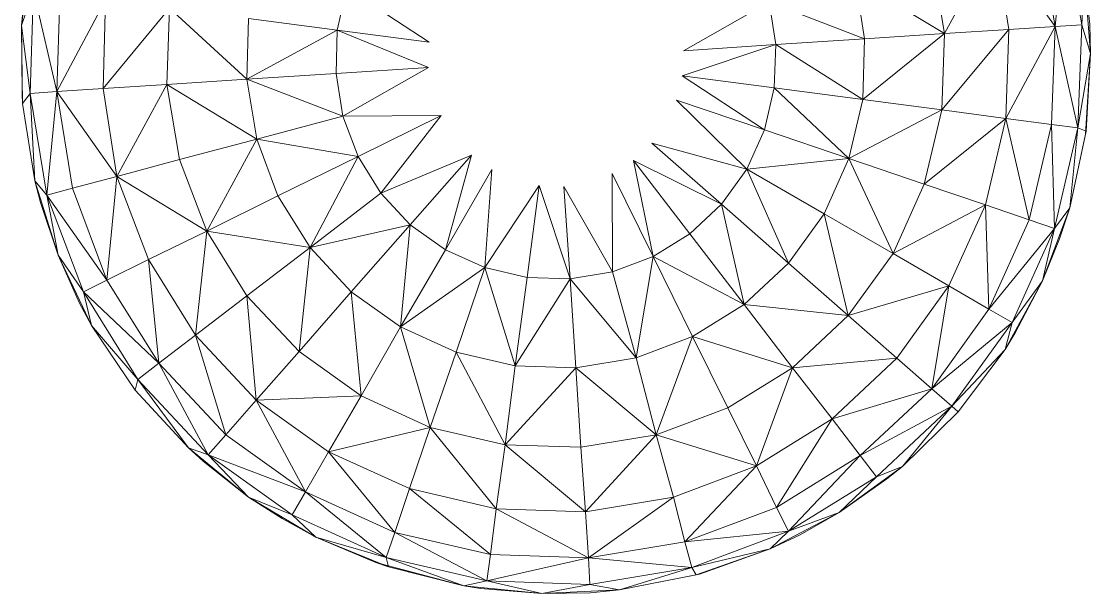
# Model space of a CAD drawing. Header units: millimetres. Extents: x -8546 to 211781, y -3000 to 31870.
# Drawn here: x -4434.66 to -4417.77, y 2495.58 to 2504.63 of the extents above; entities that cross this region are included whole.
import ezdxf

# ---------------------------------------------------------------- set-up
doc = ezdxf.new("R2010")
doc.units = ezdxf.units.MM
doc.layers.add('G-IMPT', color=8, linetype='Continuous', lineweight=9)
doc.layers.add('I-FURN', color=30, linetype='Continuous', lineweight=9)

# ---------------------------------------------------------------- blocks, each defined once
blk = doc.blocks.new('Artificial banana plant 1500mm - Family 4__C1-728657-Begane grond')
at = {"layer": 'G-IMPT'}
for p, q in [((-5.568, -152.326), (-5.828, -150.798)), ((-5.568, -152.326), (-5.418, -150.689)), ((-5.418, -150.689), (-5.148, -152.299)), ((-7.318, -152.44), (-6.528, -150.987)), ((-5.568, -152.326), (-6.528, -150.987)), ((-6.298, -152.374), (-6.528, -150.987)), ((-21.898, -152.313), (-21.728, -151.09)), ((-7.318, -152.44), (-7.518, -151.251)), ((-21.828, -151.653), (-21.898, -152.313)), ((-7.318, -152.44), (-8.728, -151.576)), ((-8.578, -152.522), (-8.728, -151.576)), ((-5.108, -151.523), (-5.148, -152.299)), ((-5.018, -152.29), (-5.108, -151.523)), ((-5.008, -152.753), (-5.108, -151.523)), ((-21.898, -152.313), (-21.708, -151.754)), ((-21.708, -151.754), (-21.758, -153.384)), ((-21.708, -151.754), (-21.338, -153.357)), ((-21.288, -151.809), (-21.338, -153.357)), ((-16.758, -151.721), (-16.908, -152.386)), ((-16.758, -151.721), (-15.458, -152.577)), ((-20.568, -151.904), (-21.338, -153.357)), ((-20.568, -151.904), (-20.608, -153.309)), ((-11.438, -152.71), (-10.088, -151.94)), ((-8.578, -152.522), (-10.088, -151.94)), ((-9.978, -152.614), (-10.088, -151.94)), ((-19.558, -152.038), (-20.608, -153.309)), ((-19.558, -152.038), (-19.598, -153.242)), ((-19.558, -152.038), (-18.338, -153.16)), ((-21.888, -153.393), (-21.898, -152.313)), ((-21.898, -152.313), (-21.878, -153.547)), ((-21.898, -152.313), (-21.758, -153.384)), ((-18.308, -152.202), (-18.338, -153.16)), ((-18.308, -152.202), (-16.908, -152.386)), ((-6.348, -153.779), (-5.568, -152.326)), ((-5.568, -152.326), (-6.298, -152.374)), ((-5.628, -153.874), (-5.568, -152.326)), ((-5.568, -152.326), (-5.148, -152.299)), ((-5.568, -152.326), (-5.208, -153.929)), ((-5.208, -153.929), (-5.148, -152.299)), ((-5.008, -152.753), (-5.148, -152.299)), ((-5.018, -152.29), (-5.008, -152.753)), ((-16.908, -152.386), (-18.338, -153.16)), ((-16.908, -152.386), (-16.928, -153.069)), ((-16.908, -152.386), (-15.458, -152.577)), ((-16.908, -152.386), (-15.468, -152.973)), ((-8.608, -153.481), (-7.318, -152.44)), ((-7.318, -152.44), (-8.578, -152.522)), ((-7.358, -153.645), (-6.298, -152.374)), ((-7.358, -153.645), (-7.318, -152.44)), ((-6.298, -152.374), (-7.318, -152.44)), ((-6.348, -153.779), (-6.298, -152.374)), ((-11.458, -153.105), (-9.978, -152.614)), ((-9.978, -152.614), (-11.438, -152.71)), ((-10.008, -153.297), (-9.978, -152.614)), ((-8.578, -152.522), (-9.978, -152.614)), ((-8.608, -153.481), (-9.978, -152.614)), ((-8.608, -153.481), (-8.578, -152.522)), ((-5.008, -152.753), (-5.208, -153.929)), ((-5.088, -154.03), (-5.008, -152.753)), ((-5.008, -152.753), (-5.078, -153.984)), ((-16.928, -153.069), (-15.468, -152.973)), ((-15.468, -152.973), (-16.818, -153.742)), ((-19.598, -153.242), (-18.338, -153.16)), ((-18.338, -153.16), (-16.928, -153.069)), ((-18.338, -153.16), (-18.178, -154.107)), ((-18.338, -153.16), (-16.818, -153.742)), ((-16.928, -153.069), (-16.818, -153.742)), ((-10.158, -153.962), (-11.458, -153.105)), ((-10.008, -153.297), (-11.458, -153.105)), ((-21.338, -153.357), (-21.758, -153.384)), ((-21.338, -153.357), (-21.498, -154.994)), ((-21.338, -153.357), (-20.608, -153.309)), ((-21.338, -153.357), (-21.088, -154.885)), ((-21.338, -153.357), (-20.388, -154.696)), ((-20.608, -153.309), (-19.598, -153.242)), ((-20.608, -153.309), (-20.388, -154.696)), ((-19.598, -153.242), (-20.388, -154.696)), ((-19.598, -153.242), (-19.398, -154.432)), ((-19.598, -153.242), (-18.178, -154.107)), ((-10.158, -153.962), (-10.008, -153.297)), ((-8.828, -154.415), (-10.008, -153.297)), ((-8.608, -153.481), (-10.008, -153.297)), ((-21.888, -153.393), (-21.878, -153.547)), ((-21.878, -153.547), (-21.758, -153.384)), ((-21.688, -154.766), (-21.758, -153.384)), ((-21.498, -154.994), (-21.758, -153.384)), ((-10.438, -154.583), (-11.548, -153.491)), ((-10.158, -153.962), (-11.548, -153.491)), ((-8.828, -154.415), (-8.608, -153.481)), ((-7.358, -153.645), (-8.608, -153.481)), ((-21.688, -154.766), (-21.878, -153.547)), ((-8.828, -154.415), (-7.358, -153.645)), ((-7.638, -154.819), (-7.358, -153.645)), ((-6.348, -153.779), (-7.358, -153.645)), ((-18.178, -154.107), (-16.818, -153.742)), ((-16.818, -153.742), (-15.268, -153.734)), ((-16.818, -153.742), (-16.578, -154.381)), ((-16.578, -154.381), (-15.268, -153.734)), ((-15.268, -153.734), (-16.218, -154.961)), ((-7.638, -154.819), (-6.348, -153.779)), ((-6.668, -155.148), (-6.348, -153.779)), ((-5.978, -155.382), (-6.348, -153.779)), ((-5.628, -153.874), (-6.348, -153.779)), ((-10.438, -154.583), (-10.158, -153.962)), ((-8.828, -154.415), (-10.158, -153.962)), ((-5.978, -155.382), (-5.628, -153.874)), ((-5.578, -155.518), (-5.628, -153.874)), ((-5.628, -153.874), (-5.208, -153.929)), ((-5.578, -155.518), (-5.208, -153.929)), ((-5.338, -155.192), (-5.208, -153.929)), ((-5.338, -155.192), (-5.078, -153.984)), ((-5.088, -154.03), (-5.338, -155.192)), ((-5.078, -153.984), (-5.208, -153.929)), ((-5.088, -154.03), (-5.078, -153.984)), ((-19.398, -154.432), (-18.178, -154.107)), ((-18.178, -154.107), (-18.968, -155.56)), ((-18.178, -154.107), (-17.848, -155.004)), ((-18.178, -154.107), (-16.578, -154.381)), ((-10.438, -154.583), (-11.938, -154.173)), ((-10.838, -155.138), (-11.938, -154.173)), ((-16.218, -154.961), (-14.788, -154.359)), ((-15.758, -155.46), (-14.788, -154.359)), ((-14.788, -154.359), (-15.198, -155.857)), ((-20.388, -154.696), (-19.398, -154.432)), ((-19.398, -154.432), (-18.968, -155.56)), ((-17.848, -155.004), (-16.578, -154.381)), ((-16.578, -154.381), (-17.338, -155.819)), ((-16.578, -154.381), (-16.218, -154.961)), ((-10.838, -155.138), (-12.228, -154.443)), ((-11.918, -155.965), (-12.228, -154.443)), ((-11.338, -155.605), (-12.228, -154.443)), ((-10.438, -154.583), (-8.828, -154.415)), ((-9.218, -155.288), (-8.828, -154.415)), ((-8.128, -155.917), (-8.828, -154.415)), ((-7.638, -154.819), (-8.828, -154.415)), ((-21.088, -154.885), (-20.388, -154.696)), ((-20.388, -154.696), (-20.548, -156.335)), ((-20.388, -154.696), (-19.888, -156.012)), ((-20.388, -154.696), (-18.968, -155.56)), ((-15.198, -155.857), (-14.468, -154.59)), ((-14.468, -154.59), (-14.578, -156.139)), ((-12.558, -156.206), (-12.568, -154.652)), ((-11.918, -155.965), (-12.568, -154.652)), ((-10.438, -154.583), (-10.838, -155.138)), ((-9.218, -155.288), (-10.438, -154.583)), ((-9.778, -156.067), (-10.438, -154.583)), ((-21.598, -155.11), (-21.688, -154.766)), ((-21.688, -154.766), (-21.318, -155.944)), ((-21.688, -154.766), (-21.498, -154.994)), ((-14.578, -156.139), (-13.718, -154.843)), ((-13.908, -156.294), (-13.718, -154.843)), ((-13.718, -154.843), (-13.228, -156.317)), ((-13.228, -156.317), (-13.328, -154.856)), ((-13.328, -154.856), (-12.558, -156.206)), ((-8.128, -155.917), (-7.638, -154.819)), ((-6.668, -155.148), (-7.638, -154.819)), ((-21.498, -154.994), (-21.088, -154.885)), ((-21.318, -155.944), (-21.498, -154.994)), ((-21.498, -154.994), (-20.548, -156.335)), ((-21.498, -154.994), (-20.918, -156.521)), ((-21.088, -154.885), (-20.548, -156.335)), ((-18.968, -155.56), (-17.848, -155.004)), ((-17.848, -155.004), (-17.338, -155.819)), ((-17.338, -155.819), (-16.218, -154.961)), ((-16.218, -154.961), (-15.758, -155.46)), ((-21.598, -155.11), (-21.318, -155.944)), ((-10.838, -155.138), (-11.338, -155.605)), ((-9.778, -156.067), (-10.838, -155.138)), ((-10.838, -155.138), (-10.478, -156.723)), ((-8.128, -155.917), (-6.668, -155.148)), ((-7.248, -156.428), (-6.668, -155.148)), ((-6.618, -156.793), (-6.668, -155.148)), ((-5.978, -155.382), (-6.668, -155.148)), ((-5.338, -155.192), (-5.768, -156.349)), ((-5.338, -155.192), (-5.578, -155.518)), ((-5.498, -155.686), (-5.338, -155.192)), ((-9.218, -155.288), (-9.778, -156.067)), ((-8.128, -155.917), (-9.218, -155.288)), ((-8.838, -156.897), (-9.218, -155.288)), ((-6.618, -156.793), (-5.978, -155.382)), ((-5.978, -155.382), (-5.578, -155.518)), ((-17.338, -155.819), (-15.758, -155.46)), ((-16.688, -156.519), (-15.758, -155.46)), ((-15.758, -155.46), (-15.908, -157.077)), ((-15.758, -155.46), (-15.198, -155.857)), ((-6.618, -156.793), (-5.578, -155.518)), ((-6.248, -157.004), (-5.578, -155.518)), ((-5.768, -156.349), (-5.578, -155.518)), ((-19.888, -156.012), (-18.968, -155.56)), ((-18.968, -155.56), (-19.148, -157.206)), ((-18.968, -155.56), (-18.338, -156.584)), ((-18.968, -155.56), (-17.338, -155.819)), ((-11.918, -155.965), (-11.338, -155.605)), ((-10.478, -156.723), (-11.338, -155.605)), ((-5.498, -155.686), (-5.768, -156.349)), ((-18.338, -156.584), (-17.338, -155.819)), ((-17.338, -155.819), (-17.508, -157.464)), ((-17.338, -155.819), (-16.688, -156.519)), ((-15.908, -157.077), (-15.198, -155.857)), ((-15.198, -155.857), (-14.578, -156.139)), ((-20.978, -156.698), (-21.318, -155.944)), ((-21.318, -155.944), (-20.788, -157.055)), ((-21.318, -155.944), (-20.918, -156.521)), ((-20.548, -156.335), (-19.888, -156.012)), ((-19.888, -156.012), (-19.728, -157.65)), ((-19.888, -156.012), (-19.148, -157.206)), ((-12.558, -156.206), (-11.918, -155.965)), ((-12.188, -157.567), (-11.918, -155.965)), ((-11.298, -157.229), (-11.918, -155.965)), ((-11.918, -155.965), (-10.478, -156.723)), ((-8.128, -155.917), (-8.838, -156.897)), ((-7.248, -156.428), (-8.128, -155.917)), ((-15.908, -157.077), (-14.578, -156.139)), ((-15.028, -157.473), (-14.578, -156.139)), ((-14.578, -156.139), (-14.098, -157.691)), ((-14.578, -156.139), (-13.908, -156.294)), ((-13.228, -156.317), (-12.558, -156.206)), ((-12.188, -157.567), (-12.558, -156.206)), ((-9.778, -156.067), (-10.478, -156.723)), ((-8.838, -156.897), (-9.778, -156.067)), ((-20.548, -156.335), (-20.918, -156.521)), ((-20.548, -156.335), (-19.728, -157.65)), ((-14.098, -157.691), (-13.908, -156.294)), ((-14.098, -157.691), (-13.228, -156.317)), ((-13.908, -156.294), (-13.228, -156.317)), ((-13.138, -157.723), (-13.228, -156.317)), ((-13.228, -156.317), (-12.188, -157.567)), ((-6.358, -157.431), (-5.768, -156.349)), ((-5.768, -156.349), (-6.248, -157.004)), ((-6.198, -157.167), (-5.768, -156.349)), ((-20.788, -157.055), (-20.918, -156.521)), ((-20.918, -156.521), (-19.728, -157.65)), ((-20.918, -156.521), (-20.058, -157.906)), ((-17.508, -157.464), (-16.688, -156.519)), ((-16.688, -156.519), (-16.528, -158.166)), ((-16.688, -156.519), (-15.908, -157.077)), ((-7.248, -156.428), (-8.838, -156.897)), ((-7.248, -156.428), (-8.068, -157.571)), ((-7.518, -158.052), (-7.248, -156.428)), ((-6.618, -156.793), (-7.248, -156.428)), ((-20.978, -156.698), (-20.788, -157.055)), ((-19.148, -157.206), (-18.338, -156.584)), ((-18.338, -156.584), (-18.188, -158.232)), ((-18.338, -156.584), (-17.508, -157.464)), ((-11.298, -157.229), (-10.478, -156.723)), ((-8.838, -156.897), (-10.478, -156.723)), ((-9.718, -157.721), (-10.478, -156.723)), ((-8.838, -156.897), (-9.718, -157.721)), ((-8.068, -157.571), (-8.838, -156.897)), ((-6.618, -156.793), (-7.518, -158.052)), ((-6.618, -156.793), (-6.248, -157.004)), ((-20.098, -158.075), (-20.788, -157.055)), ((-20.788, -157.055), (-20.098, -158.078)), ((-20.788, -157.055), (-20.058, -157.906)), ((-16.528, -158.166), (-15.908, -157.077)), ((-15.908, -157.077), (-15.438, -158.664)), ((-15.908, -157.077), (-15.028, -157.473)), ((-7.518, -158.052), (-6.248, -157.004)), ((-6.248, -157.004), (-7.198, -158.33)), ((-6.358, -157.431), (-6.248, -157.004)), ((-19.728, -157.65), (-19.148, -157.206)), ((-19.148, -157.206), (-18.668, -158.781)), ((-19.148, -157.206), (-18.188, -158.232)), ((-12.188, -157.567), (-11.298, -157.229)), ((-11.868, -158.782), (-11.298, -157.229)), ((-10.738, -158.357), (-11.298, -157.229)), ((-11.298, -157.229), (-9.718, -157.721)), ((-6.198, -157.167), (-6.358, -157.431)), ((-18.188, -158.232), (-17.508, -157.464)), ((-17.508, -157.464), (-16.528, -158.166)), ((-15.438, -158.664), (-15.028, -157.473)), ((-15.028, -157.473), (-14.258, -158.938)), ((-15.028, -157.473), (-14.098, -157.691)), ((-13.138, -157.723), (-12.188, -157.567)), ((-11.868, -158.782), (-12.188, -157.567)), ((-8.068, -157.571), (-9.718, -157.721)), ((-8.068, -157.571), (-9.088, -158.531)), ((-7.518, -158.052), (-8.068, -157.571)), ((-6.358, -157.431), (-7.198, -158.33)), ((-7.098, -158.416), (-6.358, -157.431)), ((-6.358, -157.431), (-7.098, -158.416)), ((-19.728, -157.65), (-20.058, -157.906)), ((-19.728, -157.65), (-18.948, -159.097)), ((-19.728, -157.65), (-18.668, -158.781)), ((-14.258, -158.938), (-14.098, -157.691)), ((-14.258, -158.938), (-13.138, -157.723)), ((-14.098, -157.691), (-13.138, -157.723)), ((-13.058, -158.978), (-13.138, -157.723)), ((-13.138, -157.723), (-11.868, -158.782)), ((-10.738, -158.357), (-9.718, -157.721)), ((-10.288, -159.274), (-9.718, -157.721)), ((-9.088, -158.531), (-9.718, -157.721)), ((-20.098, -158.078), (-20.058, -157.906)), ((-19.258, -158.988), (-20.058, -157.906)), ((-18.948, -159.097), (-20.058, -157.906)), ((-20.098, -158.075), (-19.258, -158.988)), ((-19.258, -158.988), (-20.098, -158.078)), ((-7.518, -158.052), (-9.088, -158.531)), ((-7.518, -158.052), (-8.648, -159.111)), ((-7.518, -158.052), (-7.198, -158.33)), ((-18.668, -158.781), (-18.188, -158.232)), ((-18.188, -158.232), (-16.528, -158.166)), ((-18.188, -158.232), (-17.408, -159.683)), ((-18.188, -158.232), (-17.048, -159.051)), ((-17.048, -159.051), (-16.528, -158.166)), ((-16.528, -158.166), (-15.438, -158.664)), ((-11.868, -158.782), (-10.738, -158.357)), ((-10.288, -159.274), (-10.738, -158.357)), ((-8.648, -159.111), (-7.198, -158.33)), ((-7.198, -158.33), (-8.388, -159.445)), ((-7.978, -159.282), (-7.198, -158.33)), ((-7.098, -158.416), (-7.978, -159.282)), ((-7.978, -159.282), (-7.098, -158.416)), ((-7.098, -158.416), (-7.198, -158.33)), ((-10.288, -159.274), (-9.088, -158.531)), ((-9.968, -159.928), (-9.088, -158.531)), ((-8.648, -159.111), (-9.088, -158.531)), ((-17.048, -159.051), (-15.438, -158.664)), ((-15.768, -159.631), (-15.438, -158.664)), ((-15.438, -158.664), (-14.398, -159.951)), ((-15.438, -158.664), (-14.258, -158.938)), ((-18.948, -159.097), (-18.668, -158.781)), ((-18.668, -158.781), (-17.408, -159.683)), ((-13.058, -158.978), (-11.868, -158.782)), ((-12.988, -159.997), (-11.868, -158.782)), ((-11.598, -159.769), (-11.868, -158.782)), ((-11.868, -158.782), (-10.288, -159.274)), ((-19.028, -159.196), (-19.258, -158.988)), ((-18.308, -159.767), (-19.258, -158.988)), ((-19.258, -158.988), (-18.948, -159.097)), ((-18.308, -159.767), (-18.948, -159.097)), ((-18.948, -159.097), (-17.408, -159.683)), ((-18.948, -159.097), (-17.618, -160.048)), ((-17.408, -159.683), (-17.048, -159.051)), ((-17.048, -159.051), (-15.998, -160.323)), ((-17.048, -159.051), (-15.768, -159.631)), ((-14.398, -159.951), (-14.258, -158.938)), ((-14.258, -158.938), (-12.988, -159.997)), ((-14.258, -158.938), (-13.058, -158.978)), ((-12.988, -159.997), (-13.058, -158.978)), ((-19.028, -159.196), (-18.308, -159.767)), ((-9.968, -159.928), (-8.648, -159.111)), ((-9.778, -160.306), (-8.648, -159.111)), ((-8.648, -159.111), (-8.388, -159.445)), ((-11.598, -159.769), (-10.288, -159.274)), ((-11.418, -160.473), (-10.288, -159.274)), ((-9.968, -159.928), (-10.288, -159.274)), ((-8.978, -160.01), (-7.978, -159.282)), ((-7.978, -159.282), (-8.388, -159.445)), ((-8.228, -159.479), (-7.978, -159.282)), ((-9.778, -160.306), (-8.388, -159.445)), ((-8.978, -160.01), (-8.388, -159.445)), ((-8.228, -159.479), (-8.978, -160.01)), ((-17.778, -160.104), (-18.308, -159.767)), ((-18.308, -159.767), (-17.248, -160.399)), ((-18.308, -159.767), (-17.618, -160.048)), ((-17.408, -159.683), (-17.618, -160.048)), ((-17.408, -159.683), (-16.138, -160.721)), ((-17.408, -159.683), (-15.998, -160.323)), ((-15.998, -160.323), (-15.768, -159.631)), ((-15.768, -159.631), (-14.488, -160.675)), ((-15.768, -159.631), (-14.398, -159.951)), ((-12.988, -159.997), (-11.598, -159.769)), ((-12.938, -160.726), (-11.598, -159.769)), ((-11.418, -160.473), (-11.598, -159.769)), ((-11.418, -160.473), (-9.968, -159.928)), ((-9.778, -160.306), (-9.968, -159.928)), ((-17.778, -160.104), (-17.248, -160.399)), ((-17.248, -160.399), (-17.618, -160.048)), ((-16.138, -160.721), (-17.618, -160.048)), ((-14.488, -160.675), (-14.398, -159.951)), ((-14.398, -159.951), (-12.938, -160.726)), ((-14.398, -159.951), (-12.988, -159.997)), ((-12.938, -160.726), (-12.988, -159.997)), ((-10.068, -160.586), (-8.978, -160.01)), ((-8.978, -160.01), (-9.778, -160.306)), ((-9.598, -160.364), (-8.978, -160.01)), ((-16.298, -160.802), (-17.248, -160.399)), ((-17.248, -160.399), (-16.098, -160.87)), ((-17.248, -160.399), (-16.138, -160.721)), ((-16.138, -160.721), (-15.998, -160.323)), ((-15.998, -160.323), (-14.548, -161.092)), ((-15.998, -160.323), (-14.488, -160.675)), ((-11.418, -160.473), (-9.778, -160.306)), ((-11.308, -160.88), (-9.778, -160.306)), ((-10.068, -160.586), (-9.778, -160.306)), ((-9.598, -160.364), (-10.068, -160.586)), ((-12.938, -160.726), (-11.418, -160.473)), ((-11.308, -160.88), (-11.418, -160.473)), ((-10.068, -160.586), (-11.308, -160.88)), ((-10.068, -160.586), (-11.238, -160.997)), ((-11.188, -160.985), (-10.068, -160.586)), ((-14.908, -161.17), (-16.138, -160.721)), ((-16.098, -160.87), (-16.138, -160.721)), ((-16.138, -160.721), (-14.548, -161.092)), ((-14.548, -161.092), (-14.488, -160.675)), ((-14.548, -161.092), (-12.938, -160.726)), ((-14.488, -160.675), (-12.938, -160.726)), ((-12.938, -160.726), (-11.308, -160.88)), ((-12.938, -160.726), (-12.918, -161.146)), ((-16.298, -160.802), (-16.098, -160.87)), ((-16.298, -160.802), (-14.908, -161.17)), ((-14.908, -161.17), (-16.098, -160.87)), ((-11.308, -160.88), (-12.918, -161.146)), ((-12.448, -161.234), (-11.308, -160.88)), ((-11.238, -160.997), (-11.308, -160.88)), ((-14.908, -161.17), (-14.548, -161.092)), ((-13.678, -161.292), (-14.548, -161.092)), ((-14.548, -161.092), (-12.918, -161.146)), ((-11.188, -160.985), (-12.448, -161.234)), ((-12.448, -161.234), (-11.238, -160.997)), ((-11.188, -160.985), (-11.238, -160.997)), ((-14.648, -161.211), (-14.908, -161.17)), ((-13.678, -161.292), (-14.908, -161.17)), ((-14.648, -161.211), (-13.678, -161.292)), ((-13.678, -161.292), (-12.918, -161.146)), ((-13.678, -161.292), (-12.448, -161.234)), ((-12.908, -161.277), (-13.678, -161.292)), ((-12.448, -161.234), (-12.918, -161.146)), ((-12.908, -161.277), (-12.448, -161.234))]:
    blk.add_line(p, q, dxfattribs=at)
blk = doc.blocks.new('Artificial banana plant 1500mm - Family 4__C2-728658-Begane grond')
blk.add_blockref('Artificial banana plant 1500mm - Family 4__C1-728657-Begane grond', (0, 0))
blk = doc.blocks.new('Artificial banana plant 1500mm - Family 4-728656-Begane grond')
blk.add_blockref('Artificial banana plant 1500mm - Family 4__C2-728658-Begane grond', (0, 0))
blk = doc.blocks.new('Artificial banana plant 1500mm - Ny märkning-728662-Begane grond')
blk.add_blockref('Artificial banana plant 1500mm - Family 4-728656-Begane grond', (0, 0))

msp = doc.modelspace()

# ---------------------------------------------------------------- block references
at = {"layer": 'I-FURN'}
msp.add_blockref('Artificial banana plant 1500mm - Ny märkning-728662-Begane grond', (-4412.758, 2656.875), dxfattribs=at)

doc.saveas('drawing.dxf')
